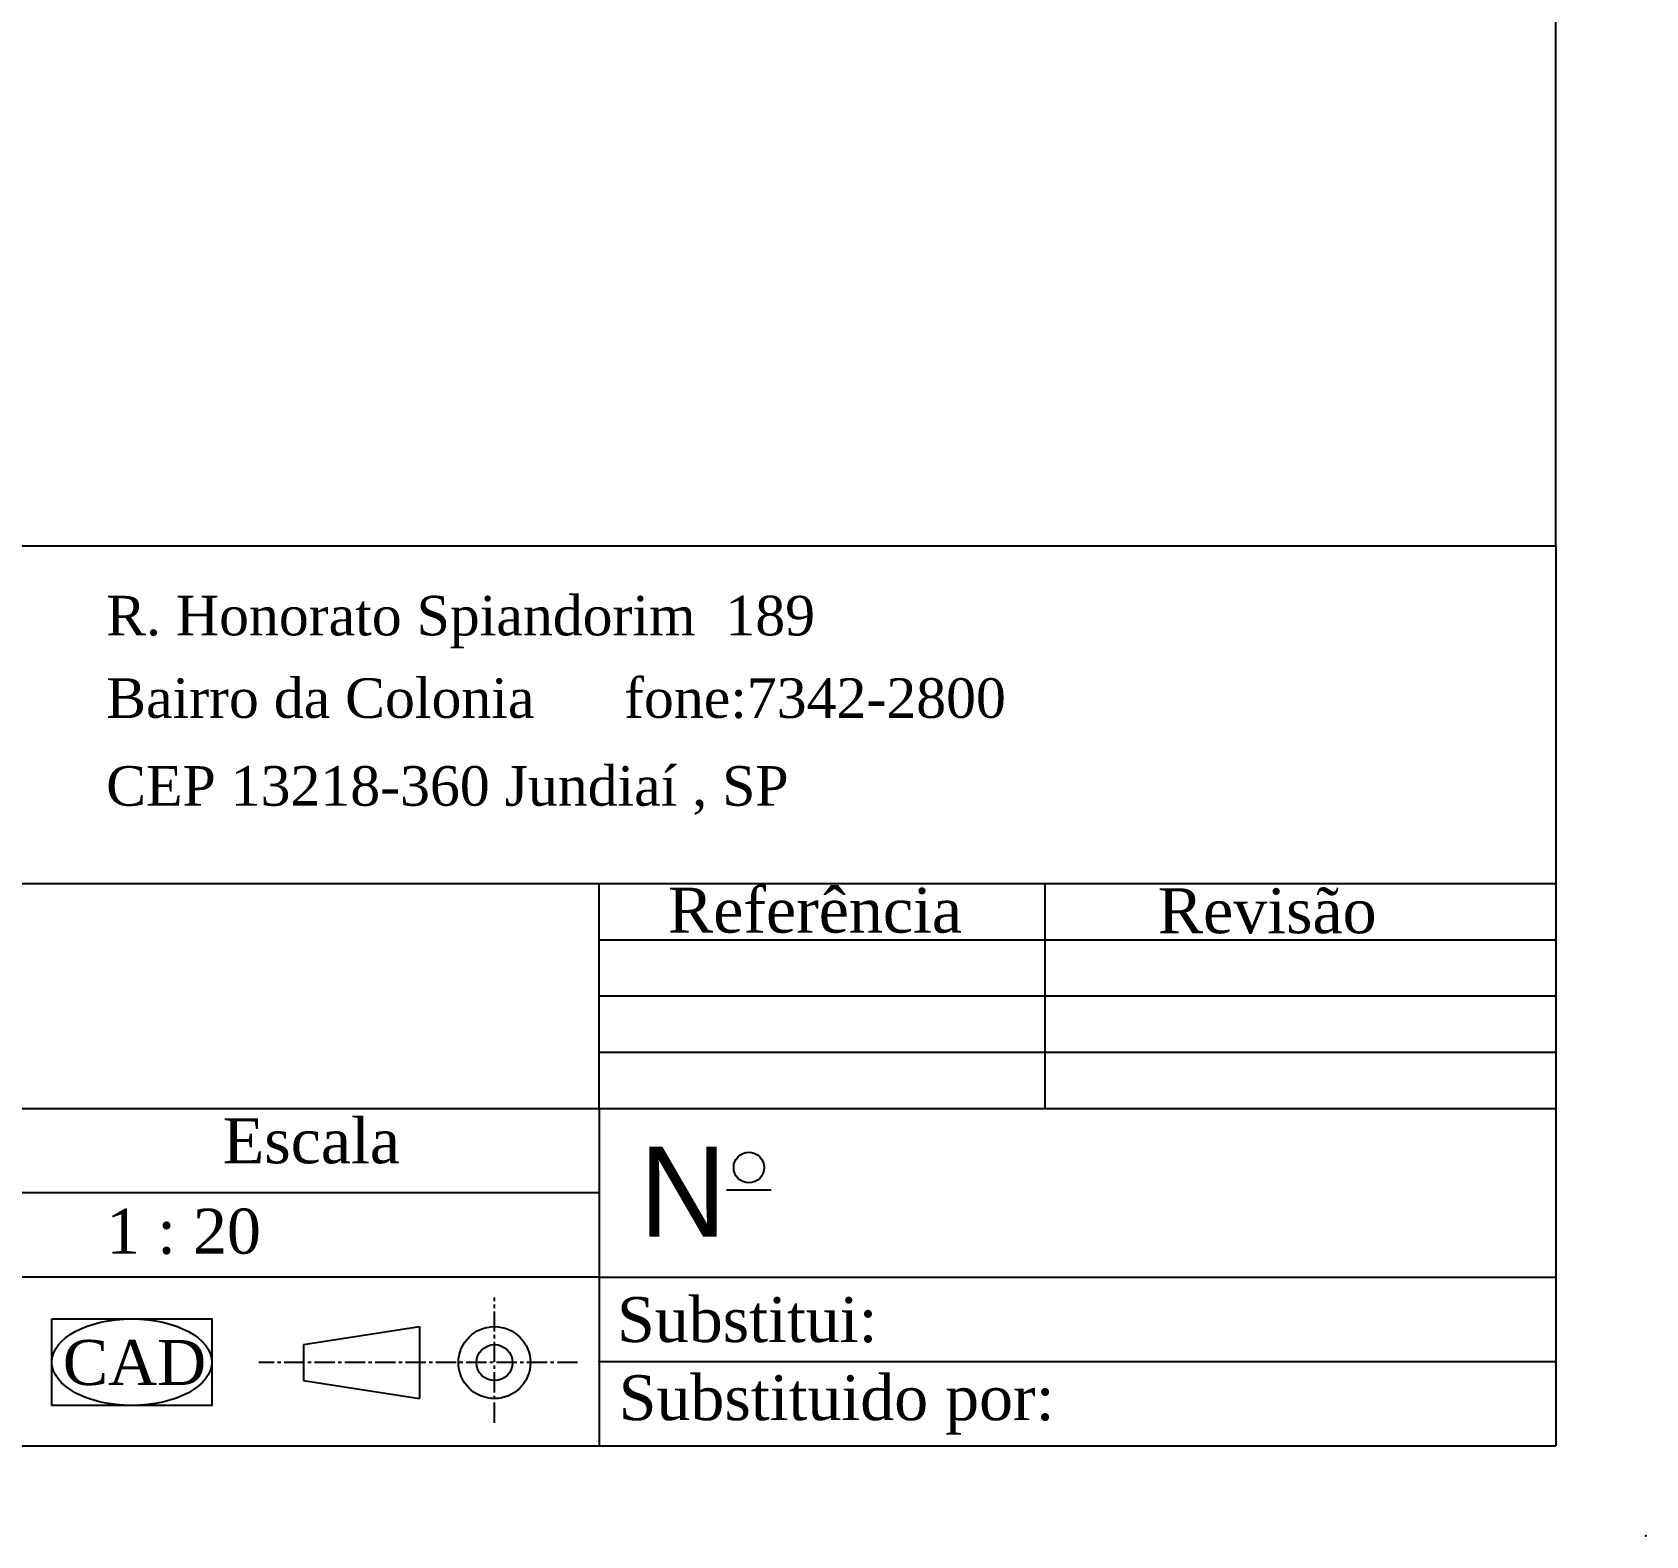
# Model space of a CAD drawing. Extents: x -6357 to -2157, y -7646 to -1706.
# Drawn here: x -3951 to -2157, y -7646 to -5975 of the extents above; entities that cross this region are included whole.
import ezdxf

# ---------------------------------------------------------------- set-up
doc = ezdxf.new("R2010")
doc.units = 0
doc.header["$LTSCALE"] = 30
doc.header["$MEASUREMENT"] = 0
doc.linetypes.add('CENTER2', pattern=[1.125, 0.75, -0.125, 0.125, -0.125])
for name, color, linetype in [('CENTRO', 1, 'CENTER2'), ('FINA', 7, 'CONTINUOUS'), ('RAHMEN07', 5, 'CONTINUOUS')]:
    doc.layers.add(name, color=color, linetype=linetype)
doc.styles.add('FA', font='TIMES.TTF')

msp = doc.modelspace()

# ---------------------------------------------------------------- linework, layer by layer
at = {"layer": 'CENTRO'}
for p, q in [((-3437.23, -7520.146), (-3437.23, -7381.12)), ((-3344.789, -7453.344), (-3699.141, -7453.344))]:
    msp.add_line(p, q, dxfattribs=at)
at = {"layer": 'FINA'}
for p, q in [((-2257.073, -6545.746), (-6001.073, -6545.746)), ((-6001.073, -6920.746), (-2257.073, -6920.746)), ((-3320.806, -7170.746), (-3320.806, -6920.746)), ((-2824.94, -7170.746), (-2824.94, -6920.746)), ((-3320.806, -6983.246), (-2257.073, -6983.246)), ((-3320.806, -7045.746), (-2257.073, -7045.746)), ((-3320.806, -7108.246), (-2257.073, -7108.246)), ((-6001.073, -7170.746), (-2257.073, -7170.746)), ((-3320.806, -7170.746), (-3320.806, -7545.746)), ((-3320.806, -7264.496), (-6001.073, -7264.496)), ((-3179.141, -7261.378), (-3129.404, -7261.378)), ((-3320.806, -7358.246), (-6001.073, -7358.246)), ((-3320.806, -7358.246), (-2257.073, -7358.246)), ((-3649.487, -7433.344), (-3520.515, -7413.344)), ((-3520.515, -7413.344), (-3520.515, -7493.344)), ((-3649.487, -7433.341), (-3649.487, -7473.344)), ((-3320.806, -7451.996), (-2257.073, -7451.996)), ((-3649.487, -7473.344), (-3520.515, -7493.344)), ((-6001.073, -7545.746), (-2257.073, -7545.746))]:
    msp.add_line(p, q, dxfattribs=at)
at = {"layer": 'FINA', "linetype": 'CONTINUOUS'}
msp.add_line((-2257.073, -6545.746), (-2257.073, -7545.746), dxfattribs=at)
at = {"layer": 'FINA'}
for centre, radius in [((-3154.272, -7236.54), 16.935), ((-3437.23, -7453.344), 40), ((-3437.23, -7453.344), 20)]:
    msp.add_circle(centre, radius, dxfattribs=at)
for p in [(-3320.806, -6983.246), (-3320.806, -7045.746), (-3320.806, -7108.246), (-3320.806, -7264.496), (-3320.806, -7358.246), (-3320.806, -7451.996)]:
    msp.add_point(p, dxfattribs=at)
at = {"layer": 'FINA', "linetype": 'CONTINUOUS'}
msp.add_point((-2157.073, -7645.746), dxfattribs=at)
at = {"layer": 'RAHMEN07'}
msp.add_line((-2257.073, -6545.746), (-2257.073, -1805.746), dxfattribs=at)
msp.add_lwpolyline([(-3929.402, -7404.651), (-3751.559, -7404.651), (-3751.559, -7500.914), (-3929.402, -7500.914)], close=True, dxfattribs=at)
msp.add_ellipse((-3840.48, -7452.782), major_axis=(-88.921, 0), ratio=0.54128028, dxfattribs=at)

# ---------------------------------------------------------------- texts
at = {"layer": 'FINA', "style": 'FA'}
for s, height, p in [('R. Honorato Spiandorim  189', 44, (-3868.945, -6645.025)), ('Bairro da Colonia      fone:7342-2800', 44, (-3868.945, -6736.692)), ('CEP 13218-360 Jundiaí , SP', 44, (-3868.944, -6834.32)), ('Referência', 50, (-3244.29, -6975.415)), ('Revisão', 50, (-2699.616, -6976.046)), ('Escala', 50, (-3739.28, -7231.783)), ('1 : 20', 50, (-3868.914, -7332.24)), ('Substitui:', 50, (-3300.913, -7430.446)), ('CAD', 50, (-3917.162, -7478.154)), ('Substituido por:', 50, (-3299.079, -7517.28))]:
    msp.add_text(s, height=height, dxfattribs=at).set_placement(p)
at = {"layer": 'FINA'}
msp.add_text('N', height=100, dxfattribs=at).set_placement((-3275.941, -7313.315))

doc.saveas('drawing.dxf')
